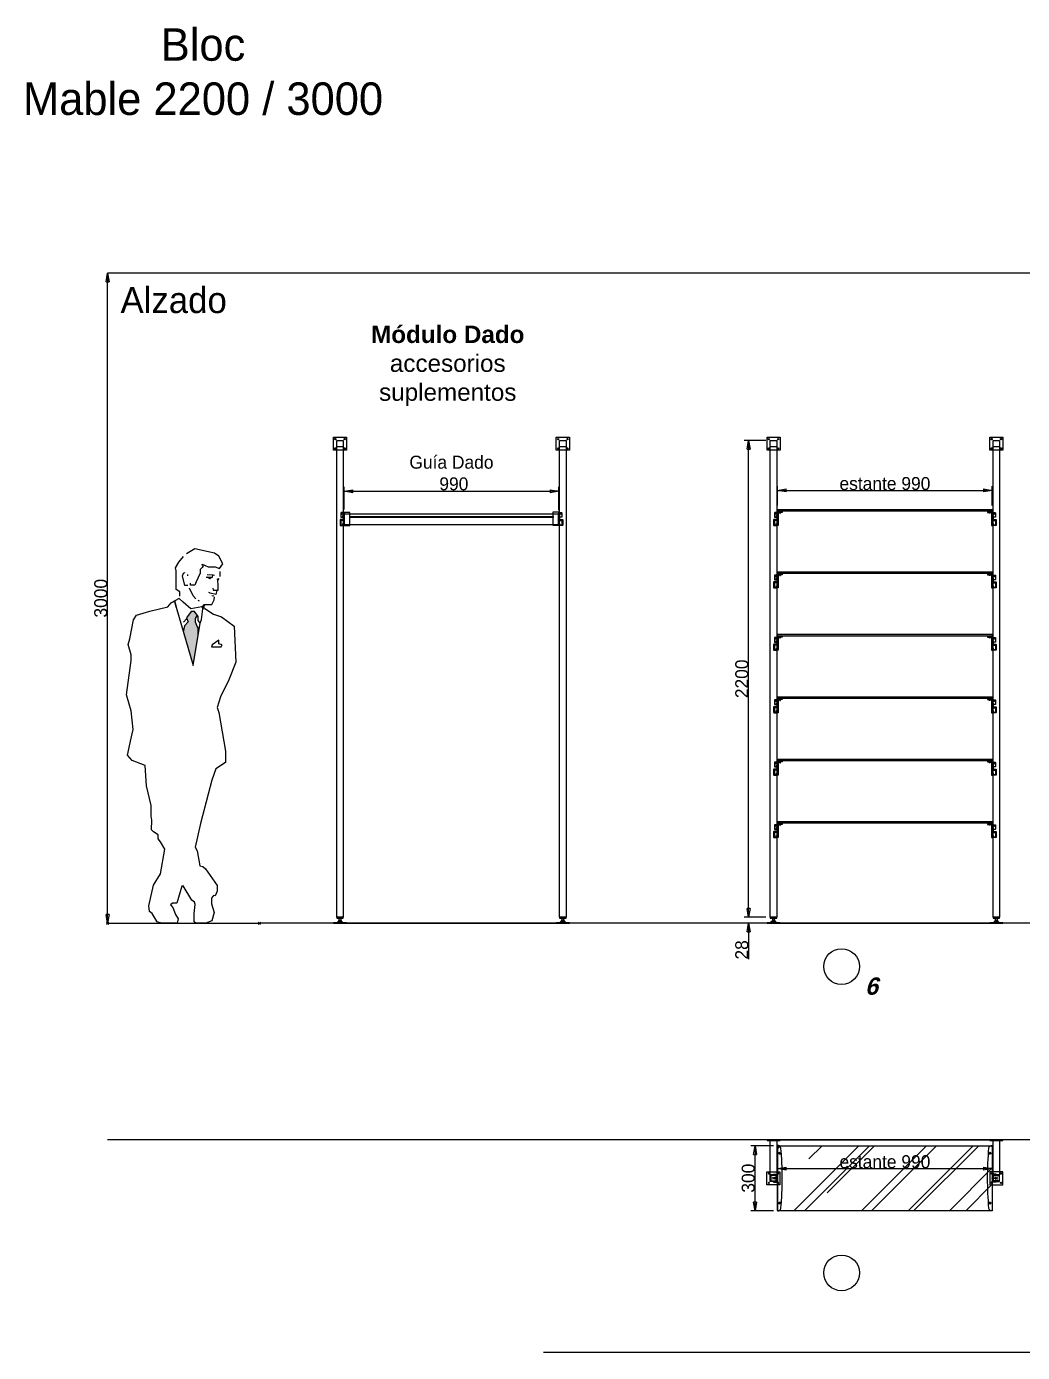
# Paper-space layout 'Jordi B.' of a CAD drawing. Header units: millimetres. Extents: x 23627 to 226976, y -18096 to 223844.
# Drawn here: x 160094 to 164689, y 111496 to 117615 of the extents above; entities that cross this region are included whole.
import ezdxf

# ---------------------------------------------------------------- set-up
doc = ezdxf.new("R2010")
doc.units = ezdxf.units.MM
doc.header["$PDMODE"] = 35
doc.header["$PDSIZE"] = 5
doc.layers.add('1001 concep color Blau Fosc', color=7, linetype='Continuous', true_color=0x003e84)
for name, color, linetype in [('Cotas bloques dinámicos PM espacio', 140, 'Continuous'), ('Ferreteria JB', 7, 'Continuous'), ('Linea Capa Color 0000 JB', 7, 'Continuous'), ('Linea Capa Color 0008 Gris JB', 8, 'Continuous'), ('Linea Capa Color 0140 Blau Vidre JB', 140, 'Continuous'), ('Linea Capa Color 0202 Lila Parets JB', 202, 'Continuous'), ('Linea Capa Color 0253 Gris Clar JB', 253, 'Continuous')]:
    doc.layers.add(name, color=color, linetype=linetype)
doc.styles.add('Helvetica Light', font='HelveticaNeueLTCom-Th.ttf')
doc.styles.add('Jordi Ava', font='Avant Garde MEdium BT.ttf')
doc.styles.add('Stylus BT JB', font='stylu.ttf', dxfattribs={"oblique": 15})
doc.dimstyles.new('Jordi Ava 2015', dxfattribs={"dimtxt": 60, "dimasz": 40, "dimexe": 20, "dimexo": 20, "dimgap": 0.09, "dimtad": 1, "dimdec": 0, "dimzin": 0, "dimdsep": 46, "dimtxsty": 'Jordi Ava', "dimblk": 'CLOSED', "dimcen": 1.5, "dimclrd": 7, "dimclre": 7, "dimclrt": 256, "dimadec": 0, "dimazin": 0, "dimtfac": 0.05, "dimtdec": 0, "dimtofl": 0, "dimtmove": 0, "dimatfit": 3, "dimldrblk": 'CLOSED', "dimfxl": 90, "dimtolj": 1, "dimtzin": 0, "dimlwd": -1, "dimlwe": -1, "dimarcsym": 0})
doc.dimstyles.new('Jordi Ava Parets 2015', dxfattribs={"dimtxt": 60, "dimasz": 40, "dimexe": 20, "dimexo": 20, "dimgap": 0.09, "dimtad": 1, "dimdec": 0, "dimzin": 0, "dimdsep": 46, "dimtxsty": 'Jordi Ava', "dimblk": 'CLOSED', "dimcen": 1.5, "dimclrd": 7, "dimclre": 7, "dimclrt": 256, "dimadec": 0, "dimazin": 0, "dimtfac": 0.05, "dimtdec": 0, "dimtofl": 0, "dimtmove": 0, "dimatfit": 3, "dimldrblk": 'CLOSED', "dimfxl": 90, "dimtolj": 1, "dimtzin": 0, "dimlwd": -1, "dimlwe": -1, "dimarcsym": 0})

# ---------------------------------------------------------------- blocks, each defined once
blk = doc.blocks.new('_Closed')
at = {"color": 0, "linetype": 'ByBlock', "lineweight": -2}
for p, q in [((-1, 0.17), (0, 0)), ((-1, 0.17), (-1, -0.17)), ((0, 0), (-1, -0.17)), ((0, 0), (-1, 0))]:
    blk.add_line(p, q, dxfattribs=at)
blk = doc.blocks.new('*D3323')
at = {"layer": 'Cotas bloques dinámicos PM espacio', "color": 7, "ltscale": 10, "transparency": 16777216}
for p, q in [((19, 1928.7), (19, 2017.6)), ((59, 1997.6), (969, 1997.6)), ((1009, 1928.7), (1009, 2017.6))]:
    blk.add_line(p, q, dxfattribs=at)
at = {"layer": 'Defpoints', "color": 0, "ltscale": 10, "transparency": 16777216}
for p in [(1009, 1997.6), (19, 1908.7), (1009, 1908.7)]:
    blk.add_point(p, dxfattribs=at)
at = {"layer": 'Cotas bloques dinámicos PM espacio', "color": 7, "ltscale": 10, "transparency": 16777216, "xscale": 40, "yscale": 40, "zscale": 40, "rotation": 180}
blk.add_blockref('_Closed', (19, 1997.6), dxfattribs=at)
at = {"layer": 'Cotas bloques dinámicos PM espacio', "color": 7, "ltscale": 10, "transparency": 16777216, "xscale": 40, "yscale": 40, "zscale": 40}
blk.add_blockref('_Closed', (1009, 1997.6), dxfattribs=at)
at = {"layer": 'Cotas bloques dinámicos PM espacio', "ltscale": 10, "transparency": 16777216, "insert": (514, 2028.9), "char_height": 60, "attachment_point": 5, "style": 'Jordi Ava'}
blk.add_mtext('\\A1;estante 990', dxfattribs=at)
blk = doc.blocks.new('PM202307281056')
at = {"layer": 'Linea Capa Color 0140 Blau Vidre JB', "ltscale": 10}
blk.add_lwpolyline([(4.9, 3), (-4.9, 3), (-4.9, 0), (-2.2, 0), (-2.2, -3.3, 1.39975), (2.3, -3.3), (2.3, 0), (4.9, 0)], format="xyb", close=True, dxfattribs=at)
blk.add_arc((0, 5.5), 5.5, 207.04632, 332.95368, dxfattribs=at)
blk = doc.blocks.new('*D3321')
at = {"layer": 'Cotas bloques dinámicos PM espacio', "color": 7, "ltscale": 10, "transparency": 16777216}
for p, q in [((-35, 2228), (-135, 2228)), ((-115, 68), (-115, 2188)), ((-35, 28), (-135, 28))]:
    blk.add_line(p, q, dxfattribs=at)
at = {"layer": 'Defpoints', "color": 0, "ltscale": 10, "transparency": 16777216}
for p in [(-115, 2228), (-15, 2228), (-15, 28)]:
    blk.add_point(p, dxfattribs=at)
at = {"layer": 'Cotas bloques dinámicos PM espacio', "color": 7, "ltscale": 10, "transparency": 16777216, "xscale": 40, "yscale": 40, "zscale": 40}
for p, rotation in [((-115, 2228), 90), ((-115, 28), 270)]:
    blk.add_blockref('_Closed', p, dxfattribs=dict(at, rotation=rotation))
at = {"layer": 'Cotas bloques dinámicos PM espacio', "ltscale": 10, "transparency": 16777216, "insert": (-146.2, 1128), "char_height": 60, "attachment_point": 5, "rotation": 90, "style": 'Jordi Ava'}
blk.add_mtext('\\A1;2200', dxfattribs=at)
blk = doc.blocks.new('*D3322')
at = {"layer": 'Cotas bloques dinámicos PM espacio', "color": 7, "ltscale": 10, "transparency": 16777216}
for p, q in [((-115, 68), (-115, 108)), ((-35, 28), (-135, 28)), ((-50, 0), (-135, 0)), ((-115, -40), (-115, -166.1))]:
    blk.add_line(p, q, dxfattribs=at)
at = {"layer": 'Defpoints', "color": 0, "ltscale": 10, "transparency": 16777216}
for p in [(-15, 28), (-115, 0), (-30, 0)]:
    blk.add_point(p, dxfattribs=at)
at = {"layer": 'Cotas bloques dinámicos PM espacio', "color": 7, "ltscale": 10, "transparency": 16777216, "xscale": 40, "yscale": 40, "zscale": 40}
for p, rotation in [((-115, 28), 270), ((-115, 0), 90)]:
    blk.add_blockref('_Closed', p, dxfattribs=dict(at, rotation=rotation))
at = {"layer": 'Cotas bloques dinámicos PM espacio', "ltscale": 10, "transparency": 16777216, "insert": (-146.2, -123.1), "char_height": 60, "attachment_point": 5, "rotation": 90, "style": 'Jordi Ava'}
blk.add_mtext('\\A1;28', dxfattribs=at)
blk = doc.blocks.new('*D2398')
at = {"layer": 'Cotas bloques dinámicos PM espacio', "color": 7, "ltscale": 10, "transparency": 16777216}
for p, q in [((-0.1, -26.6), (-105.2, -26.6)), ((-85.2, -286.6), (-85.2, -66.6)), ((-0.1, -326.6), (-105.2, -326.6))]:
    blk.add_line(p, q, dxfattribs=at)
at = {"layer": 'Defpoints', "color": 0, "ltscale": 10, "transparency": 16777216}
for p in [(-85.2, -26.6), (19.9, -26.6), (19.9, -326.6)]:
    blk.add_point(p, dxfattribs=at)
at = {"layer": 'Cotas bloques dinámicos PM espacio', "color": 7, "ltscale": 10, "transparency": 16777216, "xscale": 40, "yscale": 40, "zscale": 40}
for p, rotation in [((-85.2, -26.6), 90), ((-85.2, -326.6), 270)]:
    blk.add_blockref('_Closed', p, dxfattribs=dict(at, rotation=rotation))
at = {"layer": 'Cotas bloques dinámicos PM espacio', "ltscale": 10, "transparency": 16777216, "insert": (-116.5, -176.6), "char_height": 60, "attachment_point": 5, "rotation": 90, "style": 'Jordi Ava'}
blk.add_mtext('\\A1;300', dxfattribs=at)
blk = doc.blocks.new('*D2399')
at = {"layer": 'Cotas bloques dinámicos PM espacio', "color": 7, "ltscale": 10, "transparency": 16777216}
for p, q in [((18.9, -47.6), (18.9, -152.3)), ((1008.9, -47.6), (1008.9, -152.3)), ((58.9, -132.3), (968.9, -132.3))]:
    blk.add_line(p, q, dxfattribs=at)
at = {"layer": 'Defpoints', "color": 0, "ltscale": 10, "transparency": 16777216}
for p in [(18.9, -27.6), (1008.9, -27.6), (1008.9, -132.3)]:
    blk.add_point(p, dxfattribs=at)
at = {"layer": 'Cotas bloques dinámicos PM espacio', "color": 7, "ltscale": 10, "transparency": 16777216, "xscale": 40, "yscale": 40, "zscale": 40, "rotation": 180}
blk.add_blockref('_Closed', (18.9, -132.3), dxfattribs=at)
at = {"layer": 'Cotas bloques dinámicos PM espacio', "color": 7, "ltscale": 10, "transparency": 16777216, "xscale": 40, "yscale": 40, "zscale": 40}
blk.add_blockref('_Closed', (1008.9, -132.3), dxfattribs=at)
at = {"layer": 'Cotas bloques dinámicos PM espacio', "ltscale": 10, "transparency": 16777216, "insert": (513.9, -101), "char_height": 60, "attachment_point": 5, "style": 'Jordi Ava'}
blk.add_mtext('\\A1;{\\C140;estante 990}', dxfattribs=at)
blk = doc.blocks.new('*D1981')
at = {"layer": 'Defpoints', "color": 0, "ltscale": 10, "transparency": 16777216}
for p in [(0, 3000), (0, 3000), (0, 0)]:
    blk.add_point(p, dxfattribs=at)
at = {"layer": 'Linea Capa Color 0202 Lila Parets JB', "color": 7, "ltscale": 10, "transparency": 16777216}
blk.add_line((0, 40), (0, 2960), dxfattribs=at)
at = {"layer": 'Linea Capa Color 0202 Lila Parets JB', "color": 7, "ltscale": 10, "transparency": 16777216, "xscale": 40, "yscale": 40, "zscale": 40}
for p, rotation in [((0, 3000), 90), ((0, 0), 270)]:
    blk.add_blockref('_Closed', p, dxfattribs=dict(at, rotation=rotation))
at = {"layer": 'Linea Capa Color 0202 Lila Parets JB', "ltscale": 10, "transparency": 16777216, "insert": (-31.3, 1500), "char_height": 60, "attachment_point": 5, "rotation": 90, "style": 'Jordi Ava'}
blk.add_mtext('\\A1;3000', dxfattribs=at)
blk = doc.blocks.new('PM202307281029')
at = {"layer": 'Linea Capa Color 0008 Gris JB'}
h = blk.add_hatch(color=256, dxfattribs=at)
h.set_gradient(color1=(0, 127, 255), one_color=1, tint=1, name='INVCYLINDER')
h.paths.add_polyline_path([(349.2, 1345.3), (355.5, 1372.2), (371.4, 1391.2), (363.5, 1410.2), (385.6, 1438.7), (401.5, 1438.7), (413.7, 1421.3), (403.9, 1407), (403.9, 1391.2), (412.6, 1367.4), (418.1, 1360.8), (418.1, 1332.6), (394.4, 1190.3)])
at = {"layer": 'Linea Capa Color 0008 Gris JB', "linetype": 'Continuous'}
for p, q in [((309.6, 1484.7), (311.2, 1487.8)), ((315.9, 1459.3), (309.6, 1484.7)), ((385.6, 1438.7), (363.5, 1410.2)), ((363.5, 1410.2), (371.4, 1391.2)), ((401.5, 1438.7), (385.6, 1438.7)), ((418.1, 1415), (401.5, 1438.7)), ((418.1, 1397.5), (418.1, 1415)), ((355.5, 1372.2), (349.2, 1345.3)), ((371.4, 1391.2), (355.5, 1372.2)), ((426.8, 1384.9), (418.1, 1397.5))]:
    blk.add_line(p, q, dxfattribs=at)
for points in [[(445.8, 1652.6), (437.9, 1651), (436.3, 1657.3), (463.3, 1645.4), (496.5, 1645.4), (517.1, 1636.7), (531.4, 1658.9), (513.9, 1693.7), (493.4, 1708), (403.1, 1728.6), (363.5, 1704.8)], [(332.6, 1510), (332.6, 1529), (316.7, 1540.1), (317.1, 1581.3), (317.1, 1627.2), (312.8, 1639.9), (328.6, 1666.8), (350.8, 1692.2)], [(369.8, 1559.1), (357.1, 1559.1), (346, 1603.5), (352.4, 1619.3), (357.1, 1617.7)], [(369.8, 1603.5), (369.8, 1609.8)], [(441.1, 1649.4), (436.3, 1641.5), (427.6, 1632), (427.6, 1616.1), (409.4, 1574.9), (403.1, 1559.9), (382.5, 1559.9), (382.5, 1570.2)], [(455.3, 1597.1), (483.8, 1597.1), (485.4, 1606.6)], [(493.1, 1605.4), (487.6, 1606.5), (460.1, 1608.2)], [(479.1, 1595.5), (471.2, 1589.2), (461.7, 1597.1)], [(519.5, 1600.3), (519.5, 1624)], [(407.8, 1497.3), (395.1, 1511.6), (377.7, 1546.4)], [(503.3, 1535.1), (499.2, 1517.9), (473.1, 1523.2), (467.1, 1527.1)], [(485.8, 1546.2), (487.4, 1537.5), (510.9, 1537.5), (510.8, 1560.7), (509.2, 1581.9)], [(512.4, 1590.8), (510.8, 1582.9), (506, 1587.6), (515.5, 1590.8)], [(434.7, 1460.9), (384.1, 1451.4), (349.2, 1481.5), (330.2, 1498.9), (293.8, 1478.3)], [(423.7, 1486.2), (417.3, 1489.4)], [(439.5, 1456.1), (444.2, 1470.4), (480.7, 1470.4), (491.8, 1492.6), (493.6, 1505.7)], [(445.8, 1470.4), (444.2, 1456.1), (441.1, 1457.7)], [(490.2, 1510), (480.7, 1511.6)], [(413.7, 1421.3), (403.9, 1407), (403.9, 1391.2), (412.6, 1367.4), (420.5, 1357.9), (422.1, 1357.9)], [(439.3, 1451), (439.5, 1453), (436.3, 1464.1), (442.1, 1464.1)], [(365, 1407), (350.8, 1389.6)], [(418.1, 1332.6), (418.1, 1360.8)], [(426.8, 1384.9), (433.2, 1402.3)]]:
    blk.add_lwpolyline(points, dxfattribs=at)
at = {"layer": 'Linea Capa Color 0008 Gris JB'}
for points in [[(92.6, 775), (94.3, 789), (105.3, 840), (117.9, 893.8), (108.4, 980.9), (87.8, 1053.8), (108.4, 1212.2), (108.4, 1239.1), (94.2, 1286.7), (102.1, 1312), (119.5, 1400.7), (133.8, 1421.3), (195.6, 1440.3), (277.9, 1460.9), (293.8, 1478.3), (311.4, 1488.3), (309.6, 1484.7), (315.9, 1459.3), (394.4, 1190.3), (426.8, 1384.9), (433.2, 1402.3), (439.3, 1451), (449, 1453), (488.6, 1426), (525, 1413.4), (583.6, 1370.6), (591.6, 1204.3), (559.9, 1123.5), (520.3, 1044.3), (506, 995.2), (513.9, 973), (544.8, 794), (544.8, 742.1), (499.7, 713.2), (480.7, 661), (464.8, 596), (428.4, 459.8), (404.6, 350.5), (412.6, 334.7), (425.2, 265), (439.5, 261.8), (452.2, 250.7), (505.2, 174.7), (505.2, 147.8), (496.5, 127.2), (488.6, 128.7), (479.9, 116.1), (479.9, 89.1), (491.8, 49.5), (480.7, 11.5), (453.8, 0), (428.4, 0), (407.7, 0), (399.1, 6.8), (399.9, 44.8), (404.6, 86), (401.5, 97.1), (388.8, 106.6), (349.2, 173.1), (342.9, 171.5), (319.1, 93.1), (300.1, 93.1), (290.6, 84.4), (301.7, 73.3), (312.8, 40), (325.4, 20), (321.5, 0), (293.8, 0), (249.4, 0), (228.8, 6.8), (205.1, 44.8), (194, 54.3), (190.8, 79.6), (211.4, 176.3), (244.7, 228.5), (263.7, 342.6), (244.7, 375.8), (232.8, 390.1), (232.8, 407.5), (211.4, 421.8), (201.9, 431.3), (203.5, 475.6), (201.1, 494.6), (201.1, 543.8), (179.7, 634), (173.4, 727.5), (113.2, 751.3)], [(479.1, 1276.4), (494.9, 1276.4), (523.4, 1275.6), (528.2, 1285.1), (513.2, 1290.1), (513.2, 1305.7), (482.3, 1285.1)]]:
    blk.add_lwpolyline(points, close=True, dxfattribs=at)
at = {"layer": 'Linea Capa Color 0202 Lila Parets JB', "ltscale": 10}
blk.add_line((0, 0), (700, 0), dxfattribs=at)
for p in [(0, 0), (700, 0)]:
    blk.add_point(p, dxfattribs=at)
blk = doc.blocks.new('PM202308170910')
at = {"layer": 'Linea Capa Color 0202 Lila Parets JB', "ltscale": 10}
blk.add_line((-514, 0), (514, 0), dxfattribs=at)
at = {"layer": 'Linea Capa Color 0253 Gris Clar JB', "ltscale": 10}
for points in [[(-484, 2183), (-544, 2183), (-544, 2243), (-484, 2243)], [(-529, 2228), (-499, 2228), (-499, 28), (-529, 28)], [(-499, 2198), (-529, 2198), (-529, 2228), (-499, 2228)], [(544, 2183), (484, 2183), (484, 2243), (544, 2243)], [(499, 2228), (529, 2228), (529, 28), (499, 28)], [(529, 2198), (499, 2198), (499, 2228), (529, 2228)], [(-544, 0), (-484, 0), (-484, 2.5), (-544, 2.5)], [(-529, 24), (-499, 24), (-499, 28), (-529, 28)], [(-507, 9), (-521, 9), (-529, 2.5), (-499, 2.5)], [(-521, 9), (-507, 9), (-507, 13), (-521, 13)], [(-509, 13), (-509, 24), (-519, 24), (-519, 13)], [(484, 0), (544, 0), (544, 2.5), (484, 2.5)], [(499, 24), (529, 24), (529, 28), (499, 28)], [(521, 9), (507, 9), (499, 2.5), (529, 2.5)], [(507, 9), (521, 9), (521, 13), (507, 13)], [(519, 13), (519, 24), (509, 24), (509, 13)]]:
    blk.add_lwpolyline(points, close=True, dxfattribs=at)
for centre in [(-535.6, 2234.6), (-492.3, 2234.6), (492.3, 2234.6), (535.6, 2234.6), (-535.6, 2191.4), (-492.3, 2191.4), (492.3, 2191.4), (535.6, 2191.4)]:
    blk.add_circle(centre, 3, dxfattribs=at)
at = {"layer": '1001 concep color Blau Fosc', "insert": (-17, 2572.5), "char_height": 80, "width": 990, "attachment_point": 5, "style": 'Helvetica Light'}
blk.add_mtext('{\\fHelveticaNeueLT Com 35 Th|b1|i0|c0|p34;Módulo Dado}\\Paccesorios suplementos', dxfattribs=at)
blk = doc.blocks.new('*D1474')
at = {"layer": 'Cotas bloques dinámicos PM espacio', "color": 7, "ltscale": 10, "transparency": 16777216}
for p, q in [((4, 73.3), (4, 177.8)), ((44, 157.8), (954, 157.8)), ((994, 71.3), (994, 177.8))]:
    blk.add_line(p, q, dxfattribs=at)
at = {"layer": 'Defpoints', "color": 0, "ltscale": 10, "transparency": 16777216}
for p in [(994, 157.8), (4, 53.3), (994, 51.3)]:
    blk.add_point(p, dxfattribs=at)
at = {"layer": 'Cotas bloques dinámicos PM espacio', "color": 7, "ltscale": 10, "transparency": 16777216, "xscale": 40, "yscale": 40, "zscale": 40, "rotation": 180}
blk.add_blockref('_Closed', (4, 157.8), dxfattribs=at)
at = {"layer": 'Cotas bloques dinámicos PM espacio', "color": 7, "ltscale": 10, "transparency": 16777216, "xscale": 40, "yscale": 40, "zscale": 40}
blk.add_blockref('_Closed', (994, 157.8), dxfattribs=at)
at = {"layer": 'Cotas bloques dinámicos PM espacio', "ltscale": 10, "transparency": 16777216, "insert": (499, 241.8), "char_height": 60, "attachment_point": 5, "style": 'Jordi Ava'}
blk.add_mtext('\\A1;Guía Dado\\P 990', dxfattribs=at)
blk = doc.blocks.new('*U3320')
at = {"layer": 'Linea Capa Color 0000 JB', "ltscale": 50}
h = blk.add_hatch(color=256, dxfattribs=at)
h.dxf.hatch_style = 1
h.set_gradient(color1=(0, 191, 255), one_color=1, tint=1, name='SPHERICAL')
h.paths.add_polyline_path([(20, 1901.7), (19, 1902.7), (19, 1908.7), (20, 1909.7), (1008, 1909.7), (1009, 1908.7), (1009, 1902.7), (1008, 1901.7)])
h = blk.add_hatch(color=256, dxfattribs=at)
h.dxf.hatch_style = 1
h.set_gradient(color1=(0, 191, 255), one_color=1, tint=1, name='SPHERICAL')
h.paths.add_polyline_path([(20, 1613.6), (19, 1614.6), (19, 1620.6), (20, 1621.6), (1008, 1621.6), (1009, 1620.6), (1009, 1614.6), (1008, 1613.6)])
h = blk.add_hatch(color=256, dxfattribs=at)
h.dxf.hatch_style = 1
h.set_gradient(color1=(0, 191, 255), one_color=1, tint=1, name='SPHERICAL')
h.paths.add_polyline_path([(20, 1325.6), (19, 1326.6), (19, 1332.6), (20, 1333.6), (1008, 1333.6), (1009, 1332.6), (1009, 1326.6), (1008, 1325.6)])
h = blk.add_hatch(color=256, dxfattribs=at)
h.dxf.hatch_style = 1
h.set_gradient(color1=(0, 191, 255), one_color=1, tint=1, name='SPHERICAL')
h.paths.add_polyline_path([(20, 1037.6), (19, 1038.6), (19, 1044.6), (20, 1045.6), (1008, 1045.6), (1009, 1044.6), (1009, 1038.6), (1008, 1037.6)])
h = blk.add_hatch(color=256, dxfattribs=at)
h.dxf.hatch_style = 1
h.set_gradient(color1=(0, 191, 255), one_color=1, tint=1, name='SPHERICAL')
h.paths.add_polyline_path([(20, 749.5), (19, 750.5), (19, 756.5), (20, 757.5), (1008, 757.5), (1009, 756.5), (1009, 750.5), (1008, 749.5)])
h = blk.add_hatch(color=256, dxfattribs=at)
h.dxf.hatch_style = 1
h.set_gradient(color1=(0, 191, 255), one_color=1, tint=1, name='SPHERICAL')
h.paths.add_polyline_path([(20, 461.5), (19, 462.5), (19, 468.5), (20, 469.5), (1008, 469.5), (1009, 468.5), (1009, 462.5), (1008, 461.5)])
at = {"layer": 'Cotas bloques dinámicos PM espacio', "ltscale": 10}
blk.add_circle((314, -200), 82.4, dxfattribs=at)
at = {"layer": 'Linea Capa Color 0000 JB', "ltscale": 10}
for p, q in [((30, 1898.7), (30, 1896.4)), ((997.9, 1898.7), (997.9, 1896.4)), ((30, 1610.6), (30, 1608.4)), ((997.9, 1610.6), (997.9, 1608.4)), ((30, 1322.6), (30, 1320.3)), ((997.9, 1322.6), (997.9, 1320.3)), ((30, 1034.5), (30, 1032.3)), ((997.9, 1034.5), (997.9, 1032.3)), ((30, 746.5), (30, 744.2)), ((997.9, 746.5), (997.9, 744.2)), ((30, 458.5), (30, 456.2)), ((997.9, 458.5), (997.9, 456.2))]:
    blk.add_line(p, q, dxfattribs=at)
for points in [[(30, 2183), (-30, 2183), (-30, 2243), (30, 2243)], [(-15, 2228), (15, 2228), (15, 28), (-15, 28)], [(15, 2198), (-15, 2198), (-15, 2228), (15, 2228)], [(1057.9, 2183), (997.9, 2183), (997.9, 2243), (1057.9, 2243)], [(1012.9, 2228), (1042.9, 2228), (1042.9, 28), (1012.9, 28)], [(1042.9, 2198), (1012.9, 2198), (1012.9, 2228), (1042.9, 2228)], [(-30, 0), (30, 0), (30, 2.5), (-30, 2.5)], [(-15, 24), (15, 24), (15, 28), (-15, 28)], [(7, 9), (-7, 9), (-15, 2.5), (15, 2.5)], [(-7, 9), (7, 9), (7, 13), (-7, 13)], [(5, 13), (5, 24), (-5, 24), (-5, 13)], [(997.9, 0), (1057.9, 0), (1057.9, 2.5), (997.9, 2.5)], [(1012.9, 24), (1042.9, 24), (1042.9, 28), (1012.9, 28)], [(1034.9, 9), (1020.9, 9), (1012.9, 2.5), (1042.9, 2.5)], [(1020.9, 9), (1034.9, 9), (1034.9, 13), (1020.9, 13)], [(1032.9, 13), (1032.9, 24), (1022.9, 24), (1022.9, 13)]]:
    blk.add_lwpolyline(points, close=True, dxfattribs=at)
for points in [[(19, 1835.7), (19, 1893.8, -0.428586), (24, 1898.7), (40, 1898.7), (40, 1896.4), (24, 1896.4, 0.414041), (21.5, 1893.8), (21.5, 1835.7)], [(1009, 1835.7), (1009, 1893.8, 0.428586), (1004, 1898.7), (987.9, 1898.7), (987.9, 1896.4), (1004, 1896.4, -0.414041), (1006.4, 1893.8), (1006.4, 1835.7)], [(19, 1863.6), (2.4, 1863.6, 0.419238), (0.4, 1861.5), (0.4, 1837.4, 0.381921), (2.4, 1835.7), (19, 1835.7)], [(19, 1893.8, -0.02839), (19, 1894.4), (19, 1894.9), (5.4, 1894.9, 0.41743), (4, 1893.4), (4, 1875, 0.410045), (5.5, 1873.4, 0.007888), (11.1, 1873.4, 0.383491), (12.6, 1874.8), (13.3, 1881.4), (15, 1881.4), (15, 1863.6), (19, 1863.6)], [(19, 1863.6), (15, 1863.6), (15, 1858.9), (5.4, 1858.9, 0.41743), (4, 1857.4), (4, 1838.9, 0.410045), (5.5, 1837.4, 0.007888), (11.1, 1837.4, 0.383491), (12.6, 1838.8), (13.3, 1845.4), (15, 1845.4), (15, 1837.4), (19, 1837.4)], [(1009, 1893.8, 0.02839), (1009, 1894.4), (1009, 1894.9), (1022.5, 1894.9, -0.41743), (1023.9, 1893.4), (1024, 1875, -0.410045), (1022.5, 1873.4, -0.007888), (1016.9, 1873.4, -0.383491), (1015.4, 1874.8), (1014.7, 1881.4), (1012.9, 1881.4), (1012.9, 1863.6), (1009, 1863.6)], [(1009, 1863.6), (1012.9, 1863.6), (1012.9, 1858.9), (1022.5, 1858.9, -0.41743), (1023.9, 1857.4), (1024, 1838.9, -0.410045), (1022.5, 1837.4, -0.007888), (1016.9, 1837.4, -0.383491), (1015.4, 1838.8), (1014.7, 1845.4), (1012.9, 1845.4), (1012.9, 1837.4), (1009, 1837.4)], [(1009, 1863.6), (1025.5, 1863.6, -0.419238), (1027.5, 1861.5), (1027.5, 1837.4, -0.381921), (1025.5, 1835.7), (1009, 1835.7)], [(19, 1605.8, -0.02839), (19, 1606.4), (19, 1606.9), (5.4, 1606.9, 0.41743), (4, 1605.4), (4, 1586.9, 0.410045), (5.5, 1585.4, 0.007888), (11.1, 1585.4, 0.383491), (12.6, 1586.8), (13.3, 1593.4), (15, 1593.4), (15, 1575.5), (19, 1575.5)], [(19, 1547.6), (19, 1605.8, -0.428586), (24, 1610.6), (40, 1610.6), (40, 1608.4), (24, 1608.4, 0.414041), (21.5, 1605.8), (21.5, 1547.6)], [(1009, 1547.6), (1009, 1605.8, 0.428586), (1004, 1610.6), (987.9, 1610.6), (987.9, 1608.4), (1004, 1608.4, -0.414041), (1006.4, 1605.8), (1006.4, 1547.6)], [(1009, 1605.8, 0.02839), (1009, 1606.4), (1009, 1606.9), (1022.5, 1606.9, -0.41743), (1023.9, 1605.4), (1024, 1586.9, -0.410045), (1022.5, 1585.4, -0.007888), (1016.9, 1585.4, -0.383491), (1015.4, 1586.8), (1014.7, 1593.4), (1012.9, 1593.4), (1012.9, 1575.5), (1009, 1575.5)], [(19, 1575.5), (2.4, 1575.5, 0.419238), (0.4, 1573.5), (0.4, 1549.4, 0.381921), (2.4, 1547.6), (19, 1547.6)], [(19, 1575.5), (15, 1575.5), (15, 1570.9), (5.4, 1570.9, 0.41743), (4, 1569.4), (4, 1550.9, 0.410045), (5.5, 1549.4, 0.007888), (11.1, 1549.4, 0.383491), (12.6, 1550.8), (13.3, 1557.4), (15, 1557.4), (15, 1549.4), (19, 1549.4)], [(1009, 1575.5), (1012.9, 1575.5), (1012.9, 1570.9), (1022.5, 1570.9, -0.41743), (1023.9, 1569.4), (1024, 1550.9, -0.410045), (1022.5, 1549.4, -0.007888), (1016.9, 1549.4, -0.383491), (1015.4, 1550.8), (1014.7, 1557.4), (1012.9, 1557.4), (1012.9, 1549.4), (1009, 1549.4)], [(1009, 1575.5), (1025.5, 1575.5, -0.419238), (1027.5, 1573.5), (1027.5, 1549.4, -0.381921), (1025.5, 1547.6), (1009, 1547.6)], [(19, 1287.5), (2.4, 1287.5, 0.419238), (0.4, 1285.4), (0.4, 1261.4, 0.381921), (2.4, 1259.6), (19, 1259.6)], [(19, 1317.8, -0.02839), (19, 1318.3), (19, 1318.9), (5.4, 1318.9, 0.41743), (4, 1317.4), (4, 1298.9, 0.410045), (5.5, 1297.4, 0.007888), (11.1, 1297.4, 0.383491), (12.6, 1298.8), (13.3, 1305.4), (15, 1305.4), (15, 1287.5), (19, 1287.5)], [(19, 1287.5), (15, 1287.5), (15, 1282.9), (5.4, 1282.9, 0.41743), (4, 1281.4), (4, 1262.9, 0.410045), (5.5, 1261.4, 0.007888), (11.1, 1261.4, 0.383491), (12.6, 1262.7), (13.3, 1269.4), (15, 1269.4), (15, 1261.4), (19, 1261.4)], [(19, 1259.6), (19, 1317.8, -0.428586), (24, 1322.6), (40, 1322.6), (40, 1320.3), (24, 1320.3, 0.414041), (21.5, 1317.8), (21.5, 1259.6)], [(1009, 1259.6), (1009, 1317.8, 0.428586), (1004, 1322.6), (987.9, 1322.6), (987.9, 1320.3), (1004, 1320.3, -0.414041), (1006.4, 1317.8), (1006.4, 1259.6)], [(1009, 1317.8, 0.02839), (1009, 1318.3), (1009, 1318.9), (1022.5, 1318.9, -0.41743), (1023.9, 1317.4), (1024, 1298.9, -0.410045), (1022.5, 1297.4, -0.007888), (1016.9, 1297.4, -0.383491), (1015.4, 1298.8), (1014.7, 1305.4), (1012.9, 1305.4), (1012.9, 1287.5), (1009, 1287.5)], [(1009, 1287.5), (1012.9, 1287.5), (1012.9, 1282.9), (1022.5, 1282.9, -0.41743), (1023.9, 1281.4), (1024, 1262.9, -0.410045), (1022.5, 1261.4, -0.007888), (1016.9, 1261.4, -0.383491), (1015.4, 1262.7), (1014.7, 1269.4), (1012.9, 1269.4), (1012.9, 1261.4), (1009, 1261.4)], [(1009, 1287.5), (1025.5, 1287.5, -0.419238), (1027.5, 1285.4), (1027.5, 1261.4, -0.381921), (1025.5, 1259.6), (1009, 1259.6)], [(19, 999.4), (2.4, 999.4, 0.419238), (0.4, 997.4), (0.4, 973.3, 0.381921), (2.4, 971.5), (19, 971.5)], [(19, 1029.7, -0.02839), (19, 1030.3), (19, 1030.8), (5.4, 1030.8, 0.41743), (4, 1029.3), (4, 1010.8, 0.410045), (5.5, 1009.3, 0.007888), (11.1, 1009.3, 0.383491), (12.6, 1010.7), (13.3, 1017.3), (15, 1017.3), (15, 999.4), (19, 999.4)], [(19, 999.4), (15, 999.4), (15, 994.8), (5.4, 994.8, 0.41743), (4, 993.3), (4, 974.8, 0.410045), (5.5, 973.3, 0.007888), (11.1, 973.3, 0.383491), (12.6, 974.7), (13.3, 981.3), (15, 981.3), (15, 973.3), (19, 973.3)], [(19, 971.5), (19, 1029.7, -0.428586), (24, 1034.5), (40, 1034.5), (40, 1032.3), (24, 1032.3, 0.414041), (21.5, 1029.7), (21.5, 971.5)], [(1009, 971.5), (1009, 1029.7, 0.428586), (1004, 1034.5), (987.9, 1034.5), (987.9, 1032.3), (1004, 1032.3, -0.414041), (1006.4, 1029.7), (1006.4, 971.5)], [(1009, 1029.7, 0.02839), (1009, 1030.3), (1009, 1030.8), (1022.5, 1030.8, -0.41743), (1023.9, 1029.3), (1024, 1010.8, -0.410045), (1022.5, 1009.3, -0.007888), (1016.9, 1009.3, -0.383491), (1015.4, 1010.7), (1014.7, 1017.3), (1012.9, 1017.3), (1012.9, 999.4), (1009, 999.4)], [(1009, 999.4), (1012.9, 999.4), (1012.9, 994.8), (1022.5, 994.8, -0.41743), (1023.9, 993.3), (1024, 974.8, -0.410045), (1022.5, 973.3, -0.007888), (1016.9, 973.3, -0.383491), (1015.4, 974.7), (1014.7, 981.3), (1012.9, 981.3), (1012.9, 973.3), (1009, 973.3)], [(1009, 999.4), (1025.5, 999.4, -0.419238), (1027.5, 997.4), (1027.5, 973.3, -0.381921), (1025.5, 971.5), (1009, 971.5)], [(19, 741.7, -0.02839), (19, 742.2), (19, 742.8), (5.4, 742.8, 0.41743), (4, 741.3), (4, 722.8, 0.410045), (5.5, 721.3, 0.007888), (11.1, 721.3, 0.383491), (12.6, 722.7), (13.3, 729.3), (15, 729.3), (15, 711.4), (19, 711.4)], [(19, 683.5), (19, 741.7, -0.428586), (24, 746.5), (40, 746.5), (40, 744.2), (24, 744.2, 0.414041), (21.5, 741.7), (21.5, 683.5)], [(1009, 683.5), (1009, 741.7, 0.428586), (1004, 746.5), (987.9, 746.5), (987.9, 744.2), (1004, 744.2, -0.414041), (1006.4, 741.7), (1006.4, 683.5)], [(1009, 741.7, 0.02839), (1009, 742.2), (1009, 742.8), (1022.5, 742.8, -0.41743), (1023.9, 741.3), (1024, 722.8, -0.410045), (1022.5, 721.3, -0.007888), (1016.9, 721.3, -0.383491), (1015.4, 722.7), (1014.7, 729.3), (1012.9, 729.3), (1012.9, 711.4), (1009, 711.4)], [(19, 711.4), (2.4, 711.4, 0.419238), (0.4, 709.4), (0.4, 685.3, 0.381921), (2.4, 683.5), (19, 683.5)], [(19, 711.4), (15, 711.4), (15, 706.8), (5.4, 706.8, 0.41743), (4, 705.3), (4, 686.8, 0.410045), (5.5, 685.3, 0.007888), (11.1, 685.3, 0.383491), (12.6, 686.7), (13.3, 693.3), (15, 693.3), (15, 685.3), (19, 685.3)], [(1009, 711.4), (1012.9, 711.4), (1012.9, 706.8), (1022.5, 706.8, -0.41743), (1023.9, 705.3), (1024, 686.8, -0.410045), (1022.5, 685.3, -0.007888), (1016.9, 685.3, -0.383491), (1015.4, 686.7), (1014.7, 693.3), (1012.9, 693.3), (1012.9, 685.3), (1009, 685.3)], [(1009, 711.4), (1025.5, 711.4, -0.419238), (1027.5, 709.4), (1027.5, 685.3, -0.381921), (1025.5, 683.5), (1009, 683.5)], [(19, 453.6, -0.02839), (19, 454.2), (19, 454.7), (5.4, 454.7, 0.41743), (4, 453.2), (4, 434.8, 0.410045), (5.5, 433.2, 0.007888), (11.1, 433.2, 0.383491), (12.6, 434.6), (13.3, 441.2), (15, 441.2), (15, 423.4), (19, 423.4)], [(19, 395.5), (19, 453.6, -0.428586), (24, 458.5), (40, 458.5), (40, 456.2), (24, 456.2, 0.414041), (21.5, 453.6), (21.5, 395.5)], [(1009, 395.5), (1009, 453.6, 0.428586), (1004, 458.5), (987.9, 458.5), (987.9, 456.2), (1004, 456.2, -0.414041), (1006.4, 453.6), (1006.4, 395.5)], [(1009, 453.6, 0.02839), (1009, 454.2), (1009, 454.7), (1022.5, 454.7, -0.41743), (1023.9, 453.2), (1024, 434.8, -0.410045), (1022.5, 433.2, -0.007888), (1016.9, 433.2, -0.383491), (1015.4, 434.6), (1014.7, 441.2), (1012.9, 441.2), (1012.9, 423.4), (1009, 423.4)], [(19, 423.4), (2.4, 423.4, 0.419238), (0.4, 421.3), (0.4, 397.2, 0.381921), (2.4, 395.5), (19, 395.5)], [(19, 423.4), (15, 423.4), (15, 418.7), (5.4, 418.7, 0.41743), (4, 417.2), (4, 398.7, 0.410045), (5.5, 397.2, 0.007888), (11.1, 397.2, 0.383491), (12.6, 398.6), (13.3, 405.2), (15, 405.2), (15, 397.2), (19, 397.2)], [(1009, 423.4), (1012.9, 423.4), (1012.9, 418.7), (1022.5, 418.7, -0.41743), (1023.9, 417.2), (1024, 398.7, -0.410045), (1022.5, 397.2, -0.007888), (1016.9, 397.2, -0.383491), (1015.4, 398.6), (1014.7, 405.2), (1012.9, 405.2), (1012.9, 397.2), (1009, 397.2)], [(1009, 423.4), (1025.5, 423.4, -0.419238), (1027.5, 421.3), (1027.5, 397.2, -0.381921), (1025.5, 395.5), (1009, 395.5)]]:
    blk.add_lwpolyline(points, format="xyb", close=True, dxfattribs=at)
for centre, radius in [((-21.6, 2234.6), 3), ((21.6, 2234.6), 3), ((1006.3, 2234.6), 3), ((1049.6, 2234.6), 3), ((-21.6, 2191.4), 3), ((21.6, 2191.4), 3), ((1006.3, 2191.4), 3), ((1049.6, 2191.4), 3), ((9.9, 1889.1), 2.26), ((1018, 1889.1), 2.26), ((9.9, 1601.1), 2.26), ((1018, 1601.1), 2.26), ((9.9, 1313), 2.26), ((1018, 1313), 2.26), ((9.9, 1025), 2.26), ((1018, 1025), 2.26), ((9.9, 736.9), 2.26), ((1018, 736.9), 2.26), ((9.9, 448.9), 2.26), ((1018, 448.9), 2.26)]:
    blk.add_circle(centre, radius, dxfattribs=at)
at = {"layer": 'Linea Capa Color 0140 Blau Vidre JB', "lineweight": -3}
for points in [[(20, 1901.7), (19, 1902.7), (19, 1908.7), (20, 1909.7), (1008, 1909.7), (1009, 1908.7), (1009, 1902.7), (1008, 1901.7)], [(20, 1613.6), (19, 1614.6), (19, 1620.6), (20, 1621.6), (1008, 1621.6), (1009, 1620.6), (1009, 1614.6), (1008, 1613.6)], [(20, 1325.6), (19, 1326.6), (19, 1332.6), (20, 1333.6), (1008, 1333.6), (1009, 1332.6), (1009, 1326.6), (1008, 1325.6)], [(20, 1037.6), (19, 1038.6), (19, 1044.6), (20, 1045.6), (1008, 1045.6), (1009, 1044.6), (1009, 1038.6), (1008, 1037.6)], [(20, 749.5), (19, 750.5), (19, 756.5), (20, 757.5), (1008, 757.5), (1009, 756.5), (1009, 750.5), (1008, 749.5)], [(20, 461.5), (19, 462.5), (19, 468.5), (20, 469.5), (1008, 469.5), (1009, 468.5), (1009, 462.5), (1008, 461.5)]]:
    blk.add_lwpolyline(points, close=True, dxfattribs=at)
at = {"layer": 'Linea Capa Color 0202 Lila Parets JB', "ltscale": 50}
blk.add_line((0, 0), (1027.9, 0), dxfattribs=at)
at = {"layer": 'Linea Capa Color 0000 JB', "ltscale": 50}
for p in [(30, 1898.7), (30, 1610.6), (30, 1322.6), (30, 1034.5), (30, 746.5), (30, 458.5)]:
    blk.add_blockref('PM202307281056', p, dxfattribs=at)
at = {"layer": 'Linea Capa Color 0000 JB', "ltscale": 50, "xscale": -1}
for p in [(997.9, 1898.7), (997.9, 1610.6), (997.9, 1322.6), (997.9, 1034.5), (997.9, 746.5), (997.9, 458.5)]:
    blk.add_blockref('PM202307281056', p, dxfattribs=at)
at = {"layer": 'Cotas bloques dinámicos PM espacio', "ltscale": 10, "insert": (422.1, -250), "char_height": 80, "width": 102.993, "attachment_point": 1, "style": 'Stylus BT JB'}
blk.add_mtext('{\\fStylus BT|b1|i0|c0|p34;\\C140;6}', dxfattribs=at)
at = {"layer": 'Cotas bloques dinámicos PM espacio', "ltscale": 10}
for base, p2, picture, middle in [((-115, 2228), (-15, 2228), '*D3321', (-146.2, 1128)), ((-115, 0), (-30, 0), '*D3322', (-146.2, -123.1))]:
    dim = blk.add_linear_dim(base=base, p1=(-15, 28), p2=p2, angle=90, dimstyle='Jordi Ava 2015', dxfattribs=at)
    dim.commit()
    dim.dimension.update_dxf_attribs({"geometry": picture, "text_midpoint": middle})
dim = blk.add_linear_dim(base=(1009, 1997.6), p1=(19, 1908.7), p2=(1009, 1908.7), text='estante <>', dimstyle='Jordi Ava 2015', dxfattribs=at)
dim.commit()
dim.dimension.update_dxf_attribs({"geometry": '*D3323', "text_midpoint": (514, 2028.9)})
blk = doc.blocks.new('*U2397')
at = {"layer": 'Linea Capa Color 0140 Blau Vidre JB', "ltscale": 50}
h = blk.add_hatch(dxfattribs=at)
h.set_pattern_fill('AR-RROOF', color=256, scale=10, angle=45, style=0)
h.set_pattern_definition([(45, (-30.06, -146.55), (215.526, 574.736), [3810, -508, 1270, -254]), (45, (119, 182.12), (-418.48, 59.27), [762, -83.82, 1524, -190.5]), (45, (-92.93, 95.91), (813.61, 1054.282), [2032, -355.6, 1016, -254])])
h.paths.add_polyline_path([(18.9, -31.6), (23.9, -26.6), (1003.9, -26.6), (1008.9, -31.6), (1008.9, -325.6), (1007.9, -326.6), (19.9, -326.6), (18.9, -325.6)])
at = {"ltscale": 50}
for points in [[(-30, -2), (30, -2), (30, 0), (-30, 0)], [(997.9, -2), (1057.9, -2), (1057.9, 0), (997.9, 0)]]:
    blk.add_lwpolyline(points, close=True, dxfattribs=at)
at = {"layer": 'Cotas bloques dinámicos PM espacio', "ltscale": 10}
blk.add_circle((313.9, -613.6), 82.4, dxfattribs=at)
at = {"layer": 'Linea Capa Color 0000 JB', "ltscale": 10}
for p, q in [((14.9, -191.6), (14.9, -161.6)), ((14.9, -175.3), (14.9, -177.8)), ((1012.9, -175.3), (1012.9, -177.8))]:
    blk.add_line(p, q, dxfattribs=at)
for points in [[(-15, -2), (15, -2), (14.9, -161.6), (-15, -161.6)], [(1012.9, -2), (1042.9, -2), (1042.9, -161.6), (1012.9, -161.6)], [(29.9, -206.6), (-30.1, -206.6), (-30.1, -146.6), (29.9, -146.6)], [(14.9, -191.6), (-15.1, -191.6), (-15.1, -161.6), (14.9, -161.6)], [(-12.6, -189.1), (12.4, -189.1), (12.4, -164.1), (-12.6, -164.1)], [(3.9, -175.3), (3.9, -177.8), (18.9, -177.8), (18.9, -175.3)], [(997.9, -206.6), (1057.9, -206.6), (1057.9, -146.6), (997.9, -146.6)], [(1023.9, -175.3), (1023.9, -177.8), (1008.9, -177.8), (1008.9, -175.3)], [(1012.9, -191.6), (1042.9, -191.6), (1042.9, -161.6), (1012.9, -161.6)], [(1040.4, -189.1), (1015.4, -189.1), (1015.4, -164.1), (1040.4, -164.1)]]:
    blk.add_lwpolyline(points, close=True, dxfattribs=at)
at = {"layer": 'Linea Capa Color 0000 JB', "ltscale": 50}
for points in [[(23, -26), (18.9, -26), (18.9, -327.1), (22.5, -327.1, 0.376785), (34, -316.1, 0.043159), (34, -37, 0.363284)], [(1004.8, -26), (1008.9, -26), (1008.9, -327.1), (1005.3, -327.1, -0.376785), (993.8, -316.1, -0.043159), (993.8, -37, -0.363284)]]:
    blk.add_lwpolyline(points, format="xyb", close=True, dxfattribs=at)
at = {"layer": 'Linea Capa Color 0000 JB', "ltscale": 10}
for points in [[(0.4, -161), (0.4, -158.5), (16.4, -158.5, -0.131096), (18.9, -159.1), (18.9, -162.9, 0.353058), (16.4, -161)], [(1027.5, -161), (1027.5, -158.5), (1011.4, -158.5, 0.131096), (1008.9, -159.1), (1008.9, -162.9, -0.353058), (1011.4, -161)], [(0.4, -192.1), (0.4, -194.6), (16.4, -194.6, 0.131096), (18.9, -194), (18.9, -190.2, -0.353058), (16.4, -192.1)], [(1027.5, -192.1), (1027.5, -194.6), (1011.4, -194.6, -0.131096), (1008.9, -194), (1008.9, -190.2, 0.353058), (1011.4, -192.1)]]:
    blk.add_lwpolyline(points, format="xyb", close=True, dxfattribs=at)
at = {"layer": 'Linea Capa Color 0000 JB', "ltscale": 50}
for centre in [(30, -61.6), (997.8, -61.6), (30, -291.5), (997.8, -291.5)]:
    blk.add_circle(centre, 2.87, dxfattribs=at)
at = {"layer": 'Linea Capa Color 0000 JB', "ltscale": 10}
for centre in [(-21.7, -154.9), (21.6, -154.9), (1006.3, -154.9), (1049.5, -154.9), (-21.7, -198.2), (21.6, -198.2), (1006.3, -198.2), (1049.5, -198.2)]:
    blk.add_circle(centre, 3, dxfattribs=at)
for p in [(-0.1, -176.6), (1027.9, -176.6)]:
    blk.add_point(p, dxfattribs=at)
at = {"layer": 'Linea Capa Color 0140 Blau Vidre JB', "lineweight": -3}
blk.add_lwpolyline([(18.9, -31.6), (23.9, -26.6), (1003.9, -26.6), (1008.9, -31.6), (1008.9, -325.6), (1007.9, -326.6), (19.9, -326.6), (18.9, -325.6)], close=True, dxfattribs=at)
at = {"layer": 'Linea Capa Color 0140 Blau Vidre JB', "ltscale": 50}
for centre, radius in [((30, -61.6), 4.9), ((30, -61.6), 2.25), ((997.8, -61.6), 4.9), ((997.8, -61.6), 2.25), ((30, -291.5), 4.9), ((30, -291.5), 2.25), ((997.8, -291.5), 4.9), ((997.8, -291.5), 2.25)]:
    blk.add_circle(centre, radius, dxfattribs=at)
at = {"layer": 'Linea Capa Color 0202 Lila Parets JB', "ltscale": 50}
blk.add_line((0, 0), (1027.9, 0), dxfattribs=at)
at = {"layer": 'Cotas bloques dinámicos PM espacio', "ltscale": 10}
dim = blk.add_linear_dim(base=(-85.2, -26.6), p1=(19.9, -326.6), p2=(19.9, -26.6), angle=90, dimstyle='Jordi Ava 2015', dxfattribs=at)
dim.commit()
dim.dimension.update_dxf_attribs({"geometry": '*D2398', "text_midpoint": (-116.5, -176.6)})
dim = blk.add_linear_dim(base=(1008.9, -132.3), p1=(18.9, -27.6), p2=(1008.9, -27.6), text='{\\C140;estante <>}', dimstyle='Jordi Ava 2015', dxfattribs=at)
dim.commit()
dim.dimension.update_dxf_attribs({"geometry": '*D2399', "text_midpoint": (513.9, -101)})
blk = doc.blocks.new('*U784')
at = {"layer": 'Linea Capa Color 0202 Lila Parets JB', "ltscale": 10}
for p, q in [((64496.7, 3000), (0, 3000)), ((64496.7, 0), (700, 0))]:
    blk.add_line(p, q, dxfattribs=at)
at = {"ltscale": 10}
blk.add_blockref('PM202307281029', (0, 0), dxfattribs=at)
at = {"layer": '1001 concep color Blau Fosc', "ltscale": 10, "insert": (59.6, 2936.1), "char_height": 120, "width": 2264.786, "attachment_point": 1, "style": 'Jordi Ava'}
blk.add_mtext('Alzado', dxfattribs=at)
at = {"layer": 'Linea Capa Color 0202 Lila Parets JB', "ltscale": 10}
dim = blk.add_linear_dim(base=(0, 3000), p1=(0, 0), p2=(0, 3000), angle=90, dimstyle='Jordi Ava Parets 2015', dxfattribs=at)
dim.commit()
dim.dimension.update_dxf_attribs({"geometry": '*D1981', "text_midpoint": (-31.3, 1500)})
blk = doc.blocks.new('*U1473')
at = {"layer": 'Ferreteria JB'}
for points in [[(6, 53.3), (992, 53.3), (992, 3.3), (6, 3.3)], [(30, 41.3), (967.9, 41.3), (967.9, 37.3), (30, 37.3)]]:
    blk.add_lwpolyline(points, close=True, dxfattribs=at)
at = {"layer": 'Linea Capa Color 0000 JB', "ltscale": 50}
for points in [[(994, 0), (967.9, 0), (967.9, 63.3), (994, 63.3)], [(4, 0), (30, 0), (30, 59.3), (4, 59.3)]]:
    blk.add_lwpolyline(points, close=True, dxfattribs=at)
at = {"layer": 'Linea Capa Color 0000 JB', "ltscale": 10}
for points in [[(4, 27.9), (-12.6, 27.9, 0.419238), (-14.6, 25.9), (-14.6, 1.8, 0.381921), (-12.6, 0), (4, 0)], [(4, 58.2, -0.02839), (4, 58.7), (4, 59.3), (-9.6, 59.3, 0.41743), (-11, 57.8), (-11, 39.3, 0.410045), (-9.5, 37.8, 0.007888), (-3.9, 37.8, 0.383491), (-2.4, 39.2), (-1.7, 45.8), (0, 45.8), (0, 27.9), (4, 27.9)], [(4, 27.9), (0, 27.9), (0, 23.3), (-9.6, 23.3, 0.41743), (-11, 21.8), (-11, 3.3, 0.410045), (-9.5, 1.8, 0.007888), (-3.9, 1.8, 0.383491), (-2.4, 3.2), (-1.7, 9.8), (0, 9.8), (0, 1.8), (4, 1.8)], [(994, 58.2, 0.02839), (994, 58.7), (994, 59.3), (1007.5, 59.3, -0.41743), (1008.9, 57.8), (1009, 39.3, -0.410045), (1007.5, 37.8, -0.007888), (1001.9, 37.8, -0.383491), (1000.4, 39.2), (999.7, 45.8), (997.9, 45.8), (997.9, 27.9), (994, 27.9)], [(994, 27.9), (997.9, 27.9), (997.9, 23.3), (1007.5, 23.3, -0.41743), (1008.9, 21.8), (1009, 3.3, -0.410045), (1007.5, 1.8, -0.007888), (1001.9, 1.8, -0.383491), (1000.4, 3.2), (999.7, 9.8), (997.9, 9.8), (997.9, 1.8), (994, 1.8)], [(994, 27.9), (1010.5, 27.9, -0.419238), (1012.5, 25.9), (1012.5, 1.8, -0.381921), (1010.5, 0), (994, 0)]]:
    blk.add_lwpolyline(points, format="xyb", close=True, dxfattribs=at)
for centre in [(-5.1, 53.4), (1003, 53.4)]:
    blk.add_circle(centre, 2.26, dxfattribs=at)
at = {"layer": 'Cotas bloques dinámicos PM espacio', "ltscale": 10}
dim = blk.add_linear_dim(base=(994, 157.8), p1=(4, 53.3), p2=(994, 51.3), text='Guía Dado\\P <>', dimstyle='Jordi Ava 2015', dxfattribs=at)
dim.commit()
dim.dimension.update_dxf_attribs({"geometry": '*D1474', "text_midpoint": (499, 241.8)})
blk = doc.blocks.new('*U1603')
at = {"layer": 'Linea Capa Color 0000 JB'}
blk.add_blockref('*U1473', (-4, 0), dxfattribs=at)

psp = doc.layouts.new('Jordi B.')

# ---------------------------------------------------------------- linework, layer by layer
at = {"layer": 'Linea Capa Color 0202 Lila Parets JB', "ltscale": 10}
for p, q in [((224964.7, 112476.8), (160468, 112476.8)), ((226975.8, 111495.8), (162479.1, 111495.8))]:
    psp.add_line(p, q, dxfattribs=at)

# ---------------------------------------------------------------- block references
at = {"layer": 'Linea Capa Color 0000 JB'}
for name, p in [('*U784', (160468, 113476.8)), ('PM202308170910', (162054.5, 113476.8)), ('*U1603', (161559.5, 115312.4)), ('*U3320', (163540.6, 113476.8)), ('*U2397', (163540.6, 112476.8))]:
    psp.add_blockref(name, p, dxfattribs=at)

# ---------------------------------------------------------------- texts
at = {"layer": 'Linea Capa Color 0000 JB', "insert": (160908.4, 117406.3), "char_height": 150, "width": 2503.168, "attachment_point": 5, "style": 'Jordi Ava'}
psp.add_mtext('Bloc\\PMable 2200 / 3000', dxfattribs=at)

doc.saveas('drawing.dxf')
